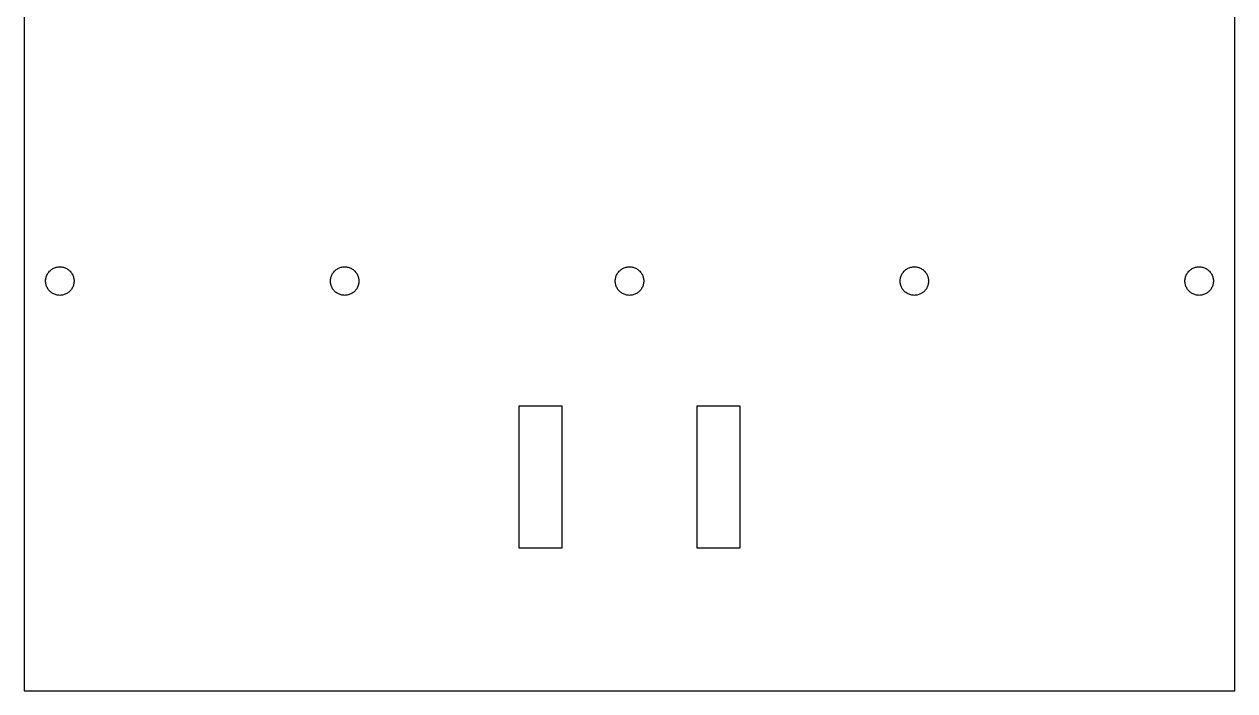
# Model space of a CAD drawing. Header units: metres. Extents: x -85 to 85, y -138 to 58.
# Drawn here: x -85 to 85, y -137.5 to -44 of the extents above; entities that cross this region are included whole.
import ezdxf

# ---------------------------------------------------------------- set-up
doc = ezdxf.new("R2010")
doc.units = ezdxf.units.M

msp = doc.modelspace()

# ---------------------------------------------------------------- linework, layer by layer
for p, q in [((-85, 57.5), (-85, -137.5)), ((85, -137.5), (85, 57.5)), ((-80.9635, -78.2474), (-80.8515, -78.1904)), ((-80.8515, -78.1904), (-80.7362, -78.1405)), ((-80.7362, -78.1405), (-80.618, -78.0979)), ((-80.618, -78.0979), (-80.4974, -78.0628)), ((-80.4974, -78.0628), (-80.3748, -78.0354)), ((-80.3748, -78.0354), (-80.2507, -78.0158)), ((-80.2507, -78.0158), (-80.1256, -78.004)), ((-80.1256, -78.004), (-80, -78)), ((-80, -78), (-79.8744, -78.004)), ((-79.8744, -78.004), (-79.7493, -78.0158)), ((-79.7493, -78.0158), (-79.6252, -78.0354)), ((-79.6252, -78.0354), (-79.5026, -78.0628)), ((-79.5026, -78.0628), (-79.382, -78.0979)), ((-79.382, -78.0979), (-79.2638, -78.1405)), ((-79.2638, -78.1405), (-79.1485, -78.1904)), ((-79.1485, -78.1904), (-79.0365, -78.2474)), ((-40.9635, -78.2474), (-40.8516, -78.1904)), ((-40.8516, -78.1904), (-40.7363, -78.1405)), ((-40.7363, -78.1405), (-40.618, -78.0979)), ((-40.618, -78.0979), (-40.4974, -78.0628)), ((-40.4974, -78.0628), (-40.3748, -78.0354)), ((-40.3748, -78.0354), (-40.2507, -78.0158)), ((-40.2507, -78.0158), (-40.1256, -78.004)), ((-40.1256, -78.004), (-40, -78)), ((-40, -78), (-39.8744, -78.004)), ((-39.8744, -78.004), (-39.7493, -78.0158)), ((-39.7493, -78.0158), (-39.6252, -78.0354)), ((-39.6252, -78.0354), (-39.5026, -78.0628)), ((-39.5026, -78.0628), (-39.382, -78.0979)), ((-39.382, -78.0979), (-39.2638, -78.1405)), ((-39.2638, -78.1405), (-39.1485, -78.1904)), ((-39.1485, -78.1904), (-39.0365, -78.2474)), ((-0.963516, -78.2474), (-0.851562, -78.1904)), ((-0.851562, -78.1904), (-0.736252, -78.1405)), ((-0.736252, -78.1405), (-0.618042, -78.0979)), ((-0.618042, -78.0979), (-0.497391, -78.0628)), ((-0.497391, -78.0628), (-0.374771, -78.0354)), ((-0.374771, -78.0354), (-0.250671, -78.0158)), ((-0.250671, -78.0158), (-0.125595, -78.004)), ((-0.125595, -78.004), (0, -78)), ((0, -78), (0.12558, -78.004)), ((0.12558, -78.004), (0.250656, -78.0158)), ((0.250656, -78.0158), (0.374756, -78.0354)), ((0.374756, -78.0354), (0.497375, -78.0628)), ((0.497375, -78.0628), (0.618027, -78.0979)), ((0.618027, -78.0979), (0.736237, -78.1405)), ((0.736237, -78.1405), (0.851547, -78.1904)), ((0.851547, -78.1904), (0.963501, -78.2474)), ((39.0365, -78.2474), (39.1484, -78.1904)), ((39.1484, -78.1904), (39.2637, -78.1405)), ((39.2637, -78.1405), (39.382, -78.0979)), ((39.382, -78.0979), (39.5026, -78.0628)), ((39.5026, -78.0628), (39.6252, -78.0354)), ((39.6252, -78.0354), (39.7493, -78.0158)), ((39.7493, -78.0158), (39.8744, -78.004)), ((39.8744, -78.004), (40, -78)), ((40, -78), (40.1256, -78.004)), ((40.1256, -78.004), (40.2507, -78.0158)), ((40.2507, -78.0158), (40.3748, -78.0354)), ((40.3748, -78.0354), (40.4974, -78.0628)), ((40.4974, -78.0628), (40.618, -78.0979)), ((40.618, -78.0979), (40.7362, -78.1405)), ((40.7362, -78.1405), (40.8515, -78.1904)), ((40.8515, -78.1904), (40.9635, -78.2474)), ((79.0365, -78.2474), (79.1484, -78.1904)), ((79.1484, -78.1904), (79.2637, -78.1405)), ((79.2637, -78.1405), (79.382, -78.0979)), ((79.382, -78.0979), (79.5026, -78.0628)), ((79.5026, -78.0628), (79.6252, -78.0354)), ((79.6252, -78.0354), (79.7493, -78.0158)), ((79.7493, -78.0158), (79.8744, -78.004)), ((79.8744, -78.004), (80, -78)), ((80, -78), (80.1256, -78.004)), ((80.1256, -78.004), (80.2507, -78.0158)), ((80.2507, -78.0158), (80.3748, -78.0354)), ((80.3748, -78.0354), (80.4974, -78.0628)), ((80.4974, -78.0628), (80.618, -78.0979)), ((80.618, -78.0979), (80.7362, -78.1405)), ((80.7362, -78.1405), (80.8515, -78.1904)), ((80.8515, -78.1904), (80.9635, -78.2474)), ((-82, -80), (-81.996, -79.8744)), ((-81.996, -79.8744), (-81.9842, -79.7493)), ((-81.9842, -79.7493), (-81.9646, -79.6252)), ((-81.9646, -79.6252), (-81.9372, -79.5026)), ((-81.9372, -79.5026), (-81.9021, -79.382)), ((-81.9021, -79.382), (-81.8595, -79.2638)), ((-81.8595, -79.2638), (-81.8096, -79.1485)), ((-81.8096, -79.1485), (-81.7526, -79.0365)), ((-81.7526, -79.0365), (-81.6886, -78.9284)), ((-81.6886, -78.9284), (-81.618, -78.8244)), ((-81.618, -78.8244), (-81.541, -78.7252)), ((-81.541, -78.7252), (-81.4579, -78.6309)), ((-81.4579, -78.6309), (-81.3691, -78.5421)), ((-81.3691, -78.5421), (-81.2748, -78.459)), ((-81.2748, -78.459), (-81.1756, -78.382)), ((-81.1756, -78.382), (-81.0716, -78.3114)), ((-81.0716, -78.3114), (-80.9635, -78.2474)), ((-79.0365, -78.2474), (-78.9284, -78.3114)), ((-78.9284, -78.3114), (-78.8244, -78.382)), ((-78.8244, -78.382), (-78.7252, -78.459)), ((-78.7252, -78.459), (-78.6309, -78.5421)), ((-78.6309, -78.5421), (-78.5421, -78.6309)), ((-78.5421, -78.6309), (-78.459, -78.7252)), ((-78.459, -78.7252), (-78.382, -78.8244)), ((-78.382, -78.8244), (-78.3114, -78.9284)), ((-78.3114, -78.9284), (-78.2474, -79.0365)), ((-78.2474, -79.0365), (-78.1904, -79.1485)), ((-78.1904, -79.1485), (-78.1405, -79.2638)), ((-78.1405, -79.2638), (-78.0979, -79.382)), ((-78.0979, -79.382), (-78.0628, -79.5026)), ((-78.0628, -79.5026), (-78.0354, -79.6252)), ((-78.0354, -79.6252), (-78.0158, -79.7493)), ((-78.0158, -79.7493), (-78.004, -79.8744)), ((-78.004, -79.8744), (-78, -80)), ((-42, -80), (-41.9961, -79.8744)), ((-41.9961, -79.8744), (-41.9842, -79.7493)), ((-41.9842, -79.7493), (-41.9646, -79.6252)), ((-41.9646, -79.6252), (-41.9372, -79.5026)), ((-41.9372, -79.5026), (-41.9021, -79.382)), ((-41.9021, -79.382), (-41.8596, -79.2638)), ((-41.8596, -79.2638), (-41.8097, -79.1485)), ((-41.8097, -79.1485), (-41.7526, -79.0365)), ((-41.7526, -79.0365), (-41.6887, -78.9284)), ((-41.6887, -78.9284), (-41.618, -78.8244)), ((-41.618, -78.8244), (-41.541, -78.7252)), ((-41.541, -78.7252), (-41.4579, -78.6309)), ((-41.4579, -78.6309), (-41.3691, -78.5421)), ((-41.3691, -78.5421), (-41.2749, -78.459)), ((-41.2749, -78.459), (-41.1756, -78.382)), ((-41.1756, -78.382), (-41.0717, -78.3114)), ((-41.0717, -78.3114), (-40.9635, -78.2474)), ((-39.0365, -78.2474), (-38.9284, -78.3114)), ((-38.9284, -78.3114), (-38.8244, -78.382)), ((-38.8244, -78.382), (-38.7252, -78.459)), ((-38.7252, -78.459), (-38.6309, -78.5421)), ((-38.6309, -78.5421), (-38.5421, -78.6309)), ((-38.5421, -78.6309), (-38.459, -78.7252)), ((-38.459, -78.7252), (-38.382, -78.8244)), ((-38.382, -78.8244), (-38.3114, -78.9284)), ((-38.3114, -78.9284), (-38.2474, -79.0365)), ((-38.2474, -79.0365), (-38.1904, -79.1485)), ((-38.1904, -79.1485), (-38.1405, -79.2638)), ((-38.1405, -79.2638), (-38.0979, -79.382)), ((-38.0979, -79.382), (-38.0628, -79.5026)), ((-38.0628, -79.5026), (-38.0354, -79.6252)), ((-38.0354, -79.6252), (-38.0158, -79.7493)), ((-38.0158, -79.7493), (-38.004, -79.8744)), ((-38.004, -79.8744), (-38, -80)), ((-2, -80), (-1.99606, -79.8744)), ((-1.99606, -79.8744), (-1.98424, -79.7493)), ((-1.98424, -79.7493), (-1.96458, -79.6252)), ((-1.96458, -79.6252), (-1.93718, -79.5026)), ((-1.93718, -79.5026), (-1.90211, -79.382)), ((-1.90211, -79.382), (-1.85956, -79.2638)), ((-1.85956, -79.2638), (-1.80966, -79.1485)), ((-1.80966, -79.1485), (-1.75262, -79.0365)), ((-1.75262, -79.0365), (-1.68866, -78.9284)), ((-1.68866, -78.9284), (-1.61804, -78.8244)), ((-1.61804, -78.8244), (-1.54103, -78.7252)), ((-1.54103, -78.7252), (-1.45795, -78.6309)), ((-1.45795, -78.6309), (-1.36909, -78.5421)), ((-1.36909, -78.5421), (-1.27486, -78.459)), ((-1.27486, -78.459), (-1.17558, -78.382)), ((-1.17558, -78.382), (-1.07166, -78.3114)), ((-1.07166, -78.3114), (-0.963516, -78.2474)), ((0.963501, -78.2474), (1.07164, -78.3114)), ((1.07164, -78.3114), (1.17557, -78.382)), ((1.17557, -78.382), (1.27484, -78.459)), ((1.27484, -78.459), (1.36908, -78.5421)), ((1.36908, -78.5421), (1.45793, -78.6309)), ((1.45793, -78.6309), (1.54102, -78.7252)), ((1.54102, -78.7252), (1.61803, -78.8244)), ((1.61803, -78.8244), (1.68864, -78.9284)), ((1.68864, -78.9284), (1.75261, -79.0365)), ((1.75261, -79.0365), (1.80965, -79.1485)), ((1.80965, -79.1485), (1.85954, -79.2638)), ((1.85954, -79.2638), (1.9021, -79.382)), ((1.9021, -79.382), (1.93716, -79.5026)), ((1.93716, -79.5026), (1.96457, -79.6252)), ((1.96457, -79.6252), (1.98422, -79.7493)), ((1.98422, -79.7493), (1.99605, -79.8744)), ((1.99605, -79.8744), (2, -80)), ((38, -80), (38.0039, -79.8744)), ((38.0039, -79.8744), (38.0158, -79.7493)), ((38.0158, -79.7493), (38.0354, -79.6252)), ((38.0354, -79.6252), (38.0628, -79.5026)), ((38.0628, -79.5026), (38.0979, -79.382)), ((38.0979, -79.382), (38.1404, -79.2638)), ((38.1404, -79.2638), (38.1903, -79.1485)), ((38.1903, -79.1485), (38.2474, -79.0365)), ((38.2474, -79.0365), (38.3113, -78.9284)), ((38.3113, -78.9284), (38.382, -78.8244)), ((38.382, -78.8244), (38.459, -78.7252)), ((38.459, -78.7252), (38.5421, -78.6309)), ((38.5421, -78.6309), (38.6309, -78.5421)), ((38.6309, -78.5421), (38.7251, -78.459)), ((38.7251, -78.459), (38.8244, -78.382)), ((38.8244, -78.382), (38.9283, -78.3114)), ((38.9283, -78.3114), (39.0365, -78.2474)), ((40.9635, -78.2474), (41.0716, -78.3114)), ((41.0716, -78.3114), (41.1756, -78.382)), ((41.1756, -78.382), (41.2748, -78.459)), ((41.2748, -78.459), (41.3691, -78.5421)), ((41.3691, -78.5421), (41.4579, -78.6309)), ((41.4579, -78.6309), (41.541, -78.7252)), ((41.541, -78.7252), (41.618, -78.8244)), ((41.618, -78.8244), (41.6886, -78.9284)), ((41.6886, -78.9284), (41.7526, -79.0365)), ((41.7526, -79.0365), (41.8096, -79.1485)), ((41.8096, -79.1485), (41.8595, -79.2638)), ((41.8595, -79.2638), (41.9021, -79.382)), ((41.9021, -79.382), (41.9372, -79.5026)), ((41.9372, -79.5026), (41.9646, -79.6252)), ((41.9646, -79.6252), (41.9842, -79.7493)), ((41.9842, -79.7493), (41.996, -79.8744)), ((41.996, -79.8744), (42, -80)), ((78, -80), (78.0039, -79.8744)), ((78.0039, -79.8744), (78.0158, -79.7493)), ((78.0158, -79.7493), (78.0354, -79.6252)), ((78.0354, -79.6252), (78.0628, -79.5026)), ((78.0628, -79.5026), (78.0979, -79.382)), ((78.0979, -79.382), (78.1404, -79.2638)), ((78.1404, -79.2638), (78.1903, -79.1485)), ((78.1903, -79.1485), (78.2474, -79.0365)), ((78.2474, -79.0365), (78.3113, -78.9284)), ((78.3113, -78.9284), (78.382, -78.8244)), ((78.382, -78.8244), (78.459, -78.7252)), ((78.459, -78.7252), (78.5421, -78.6309)), ((78.5421, -78.6309), (78.6309, -78.5421)), ((78.6309, -78.5421), (78.7251, -78.459)), ((78.7251, -78.459), (78.8244, -78.382)), ((78.8244, -78.382), (78.9283, -78.3114)), ((78.9283, -78.3114), (79.0365, -78.2474)), ((80.9635, -78.2474), (81.0716, -78.3114)), ((81.0716, -78.3114), (81.1756, -78.382)), ((81.1756, -78.382), (81.2748, -78.459)), ((81.2748, -78.459), (81.3691, -78.5421)), ((81.3691, -78.5421), (81.4579, -78.6309)), ((81.4579, -78.6309), (81.541, -78.7252)), ((81.541, -78.7252), (81.618, -78.8244)), ((81.618, -78.8244), (81.6886, -78.9284)), ((81.6886, -78.9284), (81.7526, -79.0365)), ((81.7526, -79.0365), (81.8096, -79.1485)), ((81.8096, -79.1485), (81.8595, -79.2638)), ((81.8595, -79.2638), (81.9021, -79.382)), ((81.9021, -79.382), (81.9372, -79.5026)), ((81.9372, -79.5026), (81.9646, -79.6252)), ((81.9646, -79.6252), (81.9842, -79.7493)), ((81.9842, -79.7493), (81.996, -79.8744)), ((81.996, -79.8744), (82, -80)), ((-81.996, -80.1256), (-82, -80)), ((-81.9842, -80.2507), (-81.996, -80.1256)), ((-81.9646, -80.3748), (-81.9842, -80.2507)), ((-81.9372, -80.4974), (-81.9646, -80.3748)), ((-81.9021, -80.618), (-81.9372, -80.4974)), ((-81.8595, -80.7362), (-81.9021, -80.618)), ((-81.8096, -80.8515), (-81.8595, -80.7362)), ((-81.7526, -80.9635), (-81.8096, -80.8515)), ((-81.6886, -81.0716), (-81.7526, -80.9635)), ((-81.618, -81.1756), (-81.6886, -81.0716)), ((-81.541, -81.2748), (-81.618, -81.1756)), ((-81.4579, -81.3691), (-81.541, -81.2748)), ((-81.3691, -81.4579), (-81.4579, -81.3691)), ((-81.2748, -81.541), (-81.3691, -81.4579)), ((-81.1756, -81.618), (-81.2748, -81.541)), ((-78.7252, -81.541), (-78.8244, -81.618)), ((-78.6309, -81.4579), (-78.7252, -81.541)), ((-78.5421, -81.3691), (-78.6309, -81.4579)), ((-78.459, -81.2748), (-78.5421, -81.3691)), ((-78.382, -81.1756), (-78.459, -81.2748)), ((-78.3114, -81.0716), (-78.382, -81.1756)), ((-78.2474, -80.9635), (-78.3114, -81.0716)), ((-78.1904, -80.8515), (-78.2474, -80.9635)), ((-78.1405, -80.7362), (-78.1904, -80.8515)), ((-78.0979, -80.618), (-78.1405, -80.7362)), ((-78.0628, -80.4974), (-78.0979, -80.618)), ((-78.0354, -80.3748), (-78.0628, -80.4974)), ((-78.0158, -80.2507), (-78.0354, -80.3748)), ((-78.004, -80.1256), (-78.0158, -80.2507)), ((-78, -80), (-78.004, -80.1256)), ((-41.9961, -80.1256), (-42, -80)), ((-41.9842, -80.2507), (-41.9961, -80.1256)), ((-41.9646, -80.3748), (-41.9842, -80.2507)), ((-41.9372, -80.4974), (-41.9646, -80.3748)), ((-41.9021, -80.618), (-41.9372, -80.4974)), ((-41.8596, -80.7362), (-41.9021, -80.618)), ((-41.8097, -80.8515), (-41.8596, -80.7362)), ((-41.7526, -80.9635), (-41.8097, -80.8515)), ((-41.6887, -81.0716), (-41.7526, -80.9635)), ((-41.618, -81.1756), (-41.6887, -81.0716)), ((-41.541, -81.2748), (-41.618, -81.1756)), ((-41.4579, -81.3691), (-41.541, -81.2748)), ((-41.3691, -81.4579), (-41.4579, -81.3691)), ((-41.2749, -81.541), (-41.3691, -81.4579)), ((-41.1756, -81.618), (-41.2749, -81.541)), ((-38.7252, -81.541), (-38.8244, -81.618)), ((-38.6309, -81.4579), (-38.7252, -81.541)), ((-38.5421, -81.3691), (-38.6309, -81.4579)), ((-38.459, -81.2748), (-38.5421, -81.3691)), ((-38.382, -81.1756), (-38.459, -81.2748)), ((-38.3114, -81.0716), (-38.382, -81.1756)), ((-38.2474, -80.9635), (-38.3114, -81.0716)), ((-38.1904, -80.8515), (-38.2474, -80.9635)), ((-38.1405, -80.7362), (-38.1904, -80.8515)), ((-38.0979, -80.618), (-38.1405, -80.7362)), ((-38.0628, -80.4974), (-38.0979, -80.618)), ((-38.0354, -80.3748), (-38.0628, -80.4974)), ((-38.0158, -80.2507), (-38.0354, -80.3748)), ((-38.004, -80.1256), (-38.0158, -80.2507)), ((-38, -80), (-38.004, -80.1256)), ((-1.99606, -80.1256), (-2, -80)), ((-1.98424, -80.2507), (-1.99606, -80.1256)), ((-1.96458, -80.3748), (-1.98424, -80.2507)), ((-1.93718, -80.4974), (-1.96458, -80.3748)), ((-1.90211, -80.618), (-1.93718, -80.4974)), ((-1.85956, -80.7362), (-1.90211, -80.618)), ((-1.80966, -80.8515), (-1.85956, -80.7362)), ((-1.75262, -80.9635), (-1.80966, -80.8515)), ((-1.68866, -81.0716), (-1.75262, -80.9635)), ((-1.61804, -81.1756), (-1.68866, -81.0716)), ((-1.54103, -81.2748), (-1.61804, -81.1756)), ((-1.45795, -81.3691), (-1.54103, -81.2748)), ((-1.36909, -81.4579), (-1.45795, -81.3691)), ((-1.27486, -81.541), (-1.36909, -81.4579)), ((-1.17558, -81.618), (-1.27486, -81.541)), ((1.27484, -81.541), (1.17557, -81.618)), ((1.36908, -81.4579), (1.27484, -81.541)), ((1.45793, -81.3691), (1.36908, -81.4579)), ((1.54102, -81.2748), (1.45793, -81.3691)), ((1.61803, -81.1756), (1.54102, -81.2748)), ((1.68864, -81.0716), (1.61803, -81.1756)), ((1.75261, -80.9635), (1.68864, -81.0716)), ((1.80965, -80.8515), (1.75261, -80.9635)), ((1.85954, -80.7362), (1.80965, -80.8515)), ((1.9021, -80.618), (1.85954, -80.7362)), ((1.93716, -80.4974), (1.9021, -80.618)), ((1.96457, -80.3748), (1.93716, -80.4974)), ((1.98422, -80.2507), (1.96457, -80.3748)), ((1.99605, -80.1256), (1.98422, -80.2507)), ((2, -80), (1.99605, -80.1256)), ((38.0039, -80.1256), (38, -80)), ((38.0158, -80.2507), (38.0039, -80.1256)), ((38.0354, -80.3748), (38.0158, -80.2507)), ((38.0628, -80.4974), (38.0354, -80.3748)), ((38.0979, -80.618), (38.0628, -80.4974)), ((38.1404, -80.7362), (38.0979, -80.618)), ((38.1903, -80.8515), (38.1404, -80.7362)), ((38.2474, -80.9635), (38.1903, -80.8515)), ((38.3113, -81.0716), (38.2474, -80.9635)), ((38.382, -81.1756), (38.3113, -81.0716)), ((38.459, -81.2748), (38.382, -81.1756)), ((38.5421, -81.3691), (38.459, -81.2748)), ((38.6309, -81.4579), (38.5421, -81.3691)), ((38.7251, -81.541), (38.6309, -81.4579)), ((38.8244, -81.618), (38.7251, -81.541)), ((41.2748, -81.541), (41.1756, -81.618)), ((41.3691, -81.4579), (41.2748, -81.541)), ((41.4579, -81.3691), (41.3691, -81.4579)), ((41.541, -81.2748), (41.4579, -81.3691)), ((41.618, -81.1756), (41.541, -81.2748)), ((41.6886, -81.0716), (41.618, -81.1756)), ((41.7526, -80.9635), (41.6886, -81.0716)), ((41.8096, -80.8515), (41.7526, -80.9635)), ((41.8595, -80.7362), (41.8096, -80.8515)), ((41.9021, -80.618), (41.8595, -80.7362)), ((41.9372, -80.4974), (41.9021, -80.618)), ((41.9646, -80.3748), (41.9372, -80.4974)), ((41.9842, -80.2507), (41.9646, -80.3748)), ((41.996, -80.1256), (41.9842, -80.2507)), ((42, -80), (41.996, -80.1256)), ((78.0039, -80.1256), (78, -80)), ((78.0158, -80.2507), (78.0039, -80.1256)), ((78.0354, -80.3748), (78.0158, -80.2507)), ((78.0628, -80.4974), (78.0354, -80.3748)), ((78.0979, -80.618), (78.0628, -80.4974)), ((78.1404, -80.7362), (78.0979, -80.618)), ((78.1903, -80.8515), (78.1404, -80.7362)), ((78.2474, -80.9635), (78.1903, -80.8515)), ((78.3113, -81.0716), (78.2474, -80.9635)), ((78.382, -81.1756), (78.3113, -81.0716)), ((78.459, -81.2748), (78.382, -81.1756)), ((78.5421, -81.3691), (78.459, -81.2748)), ((78.6309, -81.4579), (78.5421, -81.3691)), ((78.7251, -81.541), (78.6309, -81.4579)), ((78.8244, -81.618), (78.7251, -81.541)), ((81.2748, -81.541), (81.1756, -81.618)), ((81.3691, -81.4579), (81.2748, -81.541)), ((81.4579, -81.3691), (81.3691, -81.4579)), ((81.541, -81.2748), (81.4579, -81.3691)), ((81.618, -81.1756), (81.541, -81.2748)), ((81.6886, -81.0716), (81.618, -81.1756)), ((81.7526, -80.9635), (81.6886, -81.0716)), ((81.8096, -80.8515), (81.7526, -80.9635)), ((81.8595, -80.7362), (81.8096, -80.8515)), ((81.9021, -80.618), (81.8595, -80.7362)), ((81.9372, -80.4974), (81.9021, -80.618)), ((81.9646, -80.3748), (81.9372, -80.4974)), ((81.9842, -80.2507), (81.9646, -80.3748)), ((81.996, -80.1256), (81.9842, -80.2507)), ((82, -80), (81.996, -80.1256)), ((-81.0716, -81.6886), (-81.1756, -81.618)), ((-80.9635, -81.7526), (-81.0716, -81.6886)), ((-80.8515, -81.8096), (-80.9635, -81.7526)), ((-80.7362, -81.8595), (-80.8515, -81.8096)), ((-80.618, -81.9021), (-80.7362, -81.8595)), ((-80.4974, -81.9372), (-80.618, -81.9021)), ((-80.3748, -81.9646), (-80.4974, -81.9372)), ((-80.2507, -81.9842), (-80.3748, -81.9646)), ((-80.1256, -81.996), (-80.2507, -81.9842)), ((-80, -82), (-80.1256, -81.996)), ((-79.8744, -81.996), (-80, -82)), ((-79.7493, -81.9842), (-79.8744, -81.996)), ((-79.6252, -81.9646), (-79.7493, -81.9842)), ((-79.5026, -81.9372), (-79.6252, -81.9646)), ((-79.382, -81.9021), (-79.5026, -81.9372)), ((-79.2638, -81.8595), (-79.382, -81.9021)), ((-79.1485, -81.8096), (-79.2638, -81.8595)), ((-79.0365, -81.7526), (-79.1485, -81.8096)), ((-78.9284, -81.6886), (-79.0365, -81.7526)), ((-78.8244, -81.618), (-78.9284, -81.6886)), ((-41.0717, -81.6886), (-41.1756, -81.618)), ((-40.9635, -81.7526), (-41.0717, -81.6886)), ((-40.8516, -81.8096), (-40.9635, -81.7526)), ((-40.7363, -81.8595), (-40.8516, -81.8096)), ((-40.618, -81.9021), (-40.7363, -81.8595)), ((-40.4974, -81.9372), (-40.618, -81.9021)), ((-40.3748, -81.9646), (-40.4974, -81.9372)), ((-40.2507, -81.9842), (-40.3748, -81.9646)), ((-40.1256, -81.996), (-40.2507, -81.9842)), ((-40, -82), (-40.1256, -81.996)), ((-39.8744, -81.996), (-40, -82)), ((-39.7493, -81.9842), (-39.8744, -81.996)), ((-39.6252, -81.9646), (-39.7493, -81.9842)), ((-39.5026, -81.9372), (-39.6252, -81.9646)), ((-39.382, -81.9021), (-39.5026, -81.9372)), ((-39.2638, -81.8595), (-39.382, -81.9021)), ((-39.1485, -81.8096), (-39.2638, -81.8595)), ((-39.0365, -81.7526), (-39.1485, -81.8096)), ((-38.9284, -81.6886), (-39.0365, -81.7526)), ((-38.8244, -81.618), (-38.9284, -81.6886)), ((-1.07166, -81.6886), (-1.17558, -81.618)), ((-0.963516, -81.7526), (-1.07166, -81.6886)), ((-0.851562, -81.8096), (-0.963516, -81.7526)), ((-0.736252, -81.8595), (-0.851562, -81.8096)), ((-0.618042, -81.9021), (-0.736252, -81.8595)), ((-0.497391, -81.9372), (-0.618042, -81.9021)), ((-0.374771, -81.9646), (-0.497391, -81.9372)), ((-0.250671, -81.9842), (-0.374771, -81.9646)), ((-0.125595, -81.996), (-0.250671, -81.9842)), ((0, -82), (-0.125595, -81.996)), ((0.12558, -81.996), (0, -82)), ((0.250656, -81.9842), (0.12558, -81.996)), ((0.374756, -81.9646), (0.250656, -81.9842)), ((0.497375, -81.9372), (0.374756, -81.9646)), ((0.618027, -81.9021), (0.497375, -81.9372)), ((0.736237, -81.8595), (0.618027, -81.9021)), ((0.851547, -81.8096), (0.736237, -81.8595)), ((0.963501, -81.7526), (0.851547, -81.8096)), ((1.07164, -81.6886), (0.963501, -81.7526)), ((1.17557, -81.618), (1.07164, -81.6886)), ((38.9283, -81.6886), (38.8244, -81.618)), ((39.0365, -81.7526), (38.9283, -81.6886)), ((39.1484, -81.8096), (39.0365, -81.7526)), ((39.2637, -81.8595), (39.1484, -81.8096)), ((39.382, -81.9021), (39.2637, -81.8595)), ((39.5026, -81.9372), (39.382, -81.9021)), ((39.6252, -81.9646), (39.5026, -81.9372)), ((39.7493, -81.9842), (39.6252, -81.9646)), ((39.8744, -81.996), (39.7493, -81.9842)), ((40, -82), (39.8744, -81.996)), ((40.1256, -81.996), (40, -82)), ((40.2507, -81.9842), (40.1256, -81.996)), ((40.3748, -81.9646), (40.2507, -81.9842)), ((40.4974, -81.9372), (40.3748, -81.9646)), ((40.618, -81.9021), (40.4974, -81.9372)), ((40.7362, -81.8595), (40.618, -81.9021)), ((40.8515, -81.8096), (40.7362, -81.8595)), ((40.9635, -81.7526), (40.8515, -81.8096)), ((41.0716, -81.6886), (40.9635, -81.7526)), ((41.1756, -81.618), (41.0716, -81.6886)), ((78.9283, -81.6886), (78.8244, -81.618)), ((79.0365, -81.7526), (78.9283, -81.6886)), ((79.1484, -81.8096), (79.0365, -81.7526)), ((79.2637, -81.8595), (79.1484, -81.8096)), ((79.382, -81.9021), (79.2637, -81.8595)), ((79.5026, -81.9372), (79.382, -81.9021)), ((79.6252, -81.9646), (79.5026, -81.9372)), ((79.7493, -81.9842), (79.6252, -81.9646)), ((79.8744, -81.996), (79.7493, -81.9842)), ((80, -82), (79.8744, -81.996)), ((80.1256, -81.996), (80, -82)), ((80.2507, -81.9842), (80.1256, -81.996)), ((80.3748, -81.9646), (80.2507, -81.9842)), ((80.4974, -81.9372), (80.3748, -81.9646)), ((80.618, -81.9021), (80.4974, -81.9372)), ((80.7362, -81.8595), (80.618, -81.9021)), ((80.8515, -81.8096), (80.7362, -81.8595)), ((80.9635, -81.7526), (80.8515, -81.8096)), ((81.0716, -81.6886), (80.9635, -81.7526)), ((81.1756, -81.618), (81.0716, -81.6886)), ((-15.5, -117.5), (-15.5, -97.5)), ((-15.5, -97.5), (-9.5, -97.5)), ((-9.5, -97.5), (-9.5, -117.5)), ((9.5, -117.5), (9.5, -97.5)), ((9.5, -97.5), (15.5, -97.5)), ((15.5, -97.5), (15.5, -117.5)), ((-9.5, -117.5), (-15.5, -117.5)), ((15.5, -117.5), (9.5, -117.5)), ((-85, -137.5), (85, -137.5))]:
    msp.add_line(p, q)

doc.saveas('drawing.dxf')
